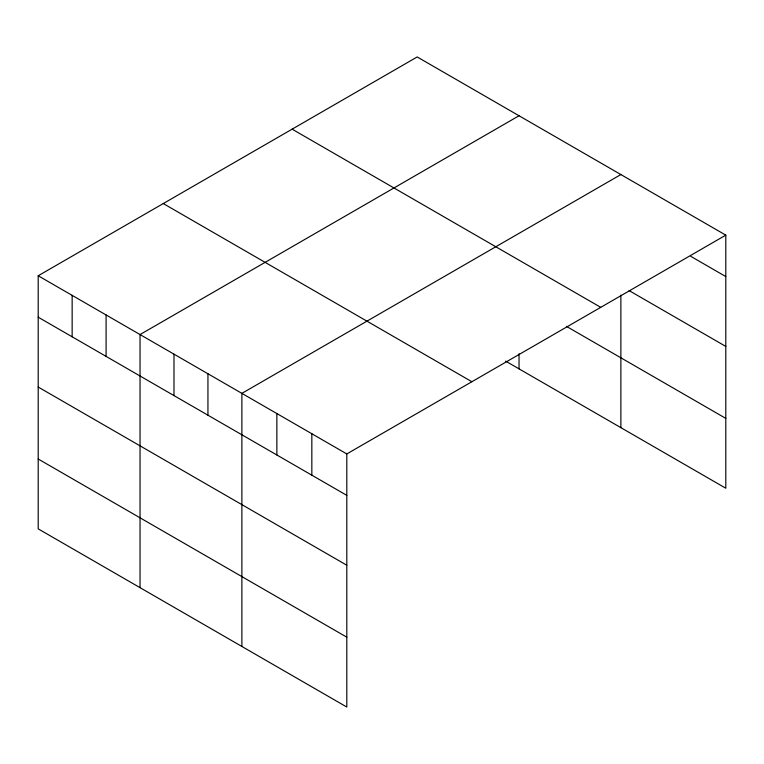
<?xml version="1.0" encoding="UTF-8"?>
<svg xmlns="http://www.w3.org/2000/svg" width="764" height="764" viewBox="0 0 764 764"><rect width="100%" height="100%" fill="white"/><g stroke="black" fill="none" stroke-linecap="round" stroke-linejoin="round"><path stroke-width="1.15" d="M725.8 235.14L346.808 453.94L346.808 707.044L38.2 528.86L38.2 275.766L417.192 56.956L725.8 235.14L725.8 488.234L505.653 361.133M519.033 115.756L140.041 334.565L140.041 587.659M620.874 174.555L241.882 393.364L241.882 646.459M690.828 256.37L725.8 276.568M629.097 290.587L725.8 346.417M292.125 129.164L600.733 307.338M566.353 326.323L725.8 418.385M163.267 203.558L471.875 381.733M38.2 275.766L346.808 453.94M38.2 317.194L346.808 495.368M38.2 387.042L346.808 565.226M38.2 459.011L346.808 637.186M620.874 295.124L620.874 427.659M519.033 353.722L519.033 368.859M311.836 433.751L311.836 475.179M276.864 413.553L276.864 454.981M207.942 373.758L207.942 415.196M173.991 354.162L173.991 395.59M106.091 314.969L106.091 356.396M72.15 295.362L72.15 336.8"/></g></svg>
